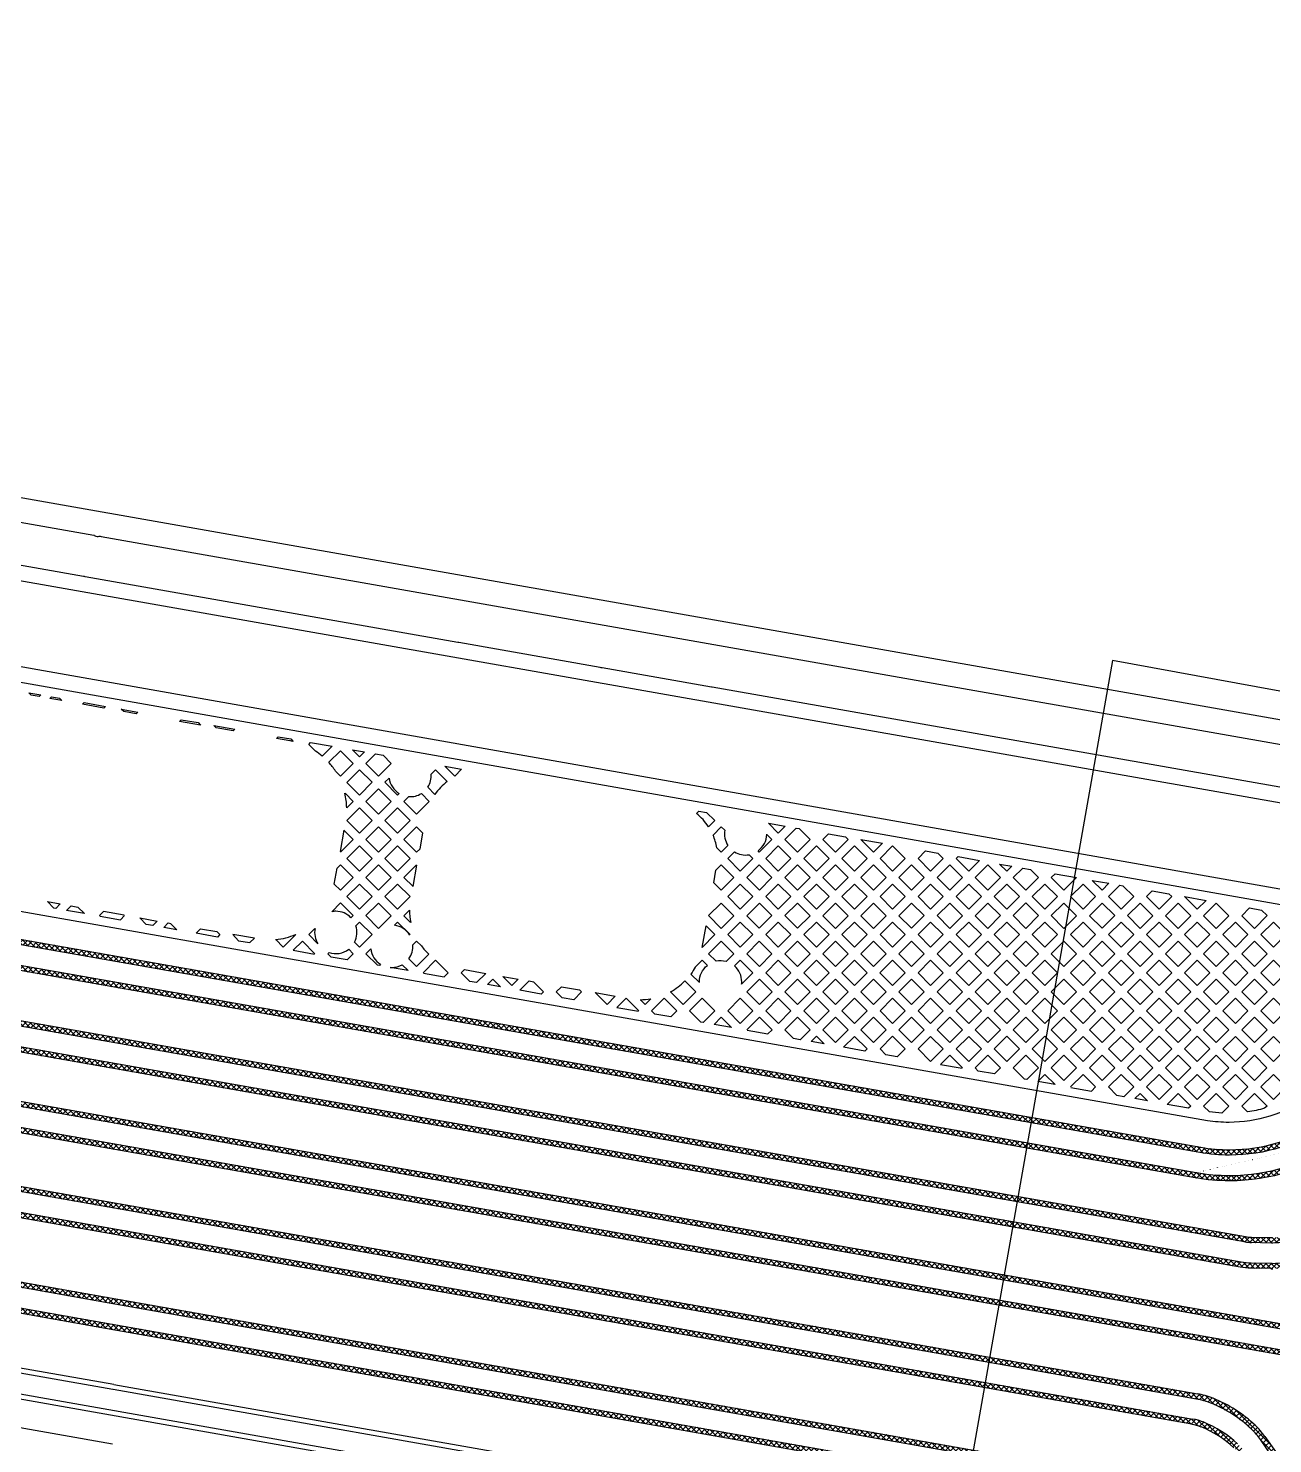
# Model space of a CAD drawing. Header units: millimetres. Extents: x 3193 to 3447, y -44 to 135.
# Drawn here: x 3348.16 to 3358.6, y 56.77 to 68.65 of the extents above; entities that cross this region are included whole.
import ezdxf

# ---------------------------------------------------------------- set-up
doc = ezdxf.new("R2010")
doc.units = ezdxf.units.MM
doc.header["$LTSCALE"] = 23.1
for name, color, linetype in [('gbr-dxf_layer0', 7, 'CONTINUOUS'), ('gbr-outline-dxf_layer1', 2, 'CONTINUOUS'), ('備註', 1, 'CONTINUOUS')]:
    doc.layers.add(name, color=color, linetype=linetype)
pattern_1 = [(135, (7962.365513, 498.26547), (0.0224506403, 0.0224506403), []), (45, (7962.365513, 498.26547), (0.0224506403, -0.0224506403), [])]

msp = doc.modelspace()

# ---------------------------------------------------------------- hatches: boundary and pattern name
at = {"layer": '備註', "linetype": 'Continuous'}
h = msp.add_hatch(dxfattribs=at)
h.set_pattern_fill('ANSI37', color=1, scale=0.01, angle=180, style=0)
h.set_pattern_definition(pattern_1)
edge = h.paths.add_edge_path()
edge.add_ellipse((3359.583, 59.408), major_axis=(0.0125, 0), ratio=1, start_angle=62.2343, end_angle=74.4736)
edge.add_line((3359.586, 59.42), (3359.504, 59.443))
edge.add_ellipse((3359.5, 59.431), major_axis=(0.0128, 0), ratio=1, start_angle=74.1229, end_angle=154.8855)
edge.add_line((3359.489, 59.436), (3359.466, 59.444))
edge.add_ellipse((3359.445, 59.171), major_axis=(0.273, 0), ratio=1, start_angle=85.5321, end_angle=124.9321)
edge.add_line((3359.288, 59.395), (3359.189, 59.326))
edge.add_ellipse((3358.242, 60.627), major_axis=(1.609, 0), ratio=1, start_angle=259.9973, end_angle=306.0604)
edge.add_line((3357.963, 59.042), (3344.043, 61.496))
edge.add_ellipse((3341.891, 49.288), major_axis=(12.396, 0), ratio=1, start_angle=79.9998, end_angle=89.0222)
edge.add_line((3342.102, 61.682), (3342.092, 61.683))
edge.add_ellipse((3341.916, 46.131), major_axis=(15.553, 0), ratio=1, start_angle=89.3515, end_angle=106.8625)
edge.add_line((3337.404, 61.015), (3335.121, 60.323))
edge.add_ellipse((3336.059, 57.427), major_axis=(3.044, 0), ratio=1, start_angle=107.9561, end_angle=112.9059)
edge.add_ellipse((3334.88, 60.21), major_axis=(0.022, 0), ratio=1, start_angle=105.4255, end_angle=113.3415)
edge.add_ellipse((3330.948, 69.814), major_axis=(10.355, 0), ratio=1, start_angle=269.9999, end_angle=292.2641)
edge.add_line((3330.948, 59.459), (3322.924, 59.459))
edge.add_line((3322.924, 59.459), (3321.699, 59.606))
edge.add_ellipse((3323.981, 78.633), major_axis=(19.163, 0), ratio=1, start_angle=237.7233, end_angle=263.1612)
edge.add_line((3313.747, 62.43), (3313.038, 62.878))
edge.add_ellipse((3306.439, 52.432), major_axis=(12.356, 0), ratio=1, start_angle=57.7184, end_angle=90)
edge.add_line((3306.439, 64.788), (3284.384, 64.788))
edge.add_ellipse((3284.384, 65.528), major_axis=(0.74, 0), ratio=1, start_angle=262.4938, end_angle=270.0086)
edge.add_ellipse((3284.281, 64.773), major_axis=(0.0219, 0), ratio=1, start_angle=74.8741, end_angle=82.1839)
edge.add_ellipse((3284.5, 66.349), major_axis=(1.569, 0), ratio=1, start_angle=239.5635, end_angle=262.1039)
edge.add_ellipse((3283.956, 65.42), major_axis=(0.492, 0), ratio=1, start_angle=224.8113, end_angle=239.401)
edge.add_line((3283.606, 65.073), (3283.325, 65.354))
edge.add_ellipse((3283.119, 65.148), major_axis=(0.291, 0), ratio=1, start_angle=44.9257, end_angle=68.2887)
edge.add_ellipse((3283.144, 65.212), major_axis=(0.223, 0), ratio=1, start_angle=68.3077, end_angle=90.0023)
edge.add_line((3283.144, 65.435), (3283.057, 65.435))
edge.add_ellipse((3283.046, 65.429), major_axis=(0.0127, 0), ratio=1, start_angle=30.4519, end_angle=93.9482)
edge.add_line((3283.045, 65.441), (3282.978, 65.437))
edge.add_line((3282.978, 65.437), (3282.978, 65.439))
edge.add_line((3282.978, 65.439), (3282.445, 65.439))
edge.add_line((3282.445, 65.439), (3282.445, 65.261))
edge.add_line((3282.445, 65.261), (3282.978, 65.261))
edge.add_line((3282.978, 65.261), (3282.978, 65.267))
edge.add_ellipse((3282.975, 65.279), major_axis=(0.0127, 0), ratio=1, start_angle=283.3862, end_angle=325.9358)
edge.add_line((3282.986, 65.272), (3283.028, 65.333))
edge.add_ellipse((3283.018, 65.34), major_axis=(0.0128, 0), ratio=1, start_angle=323.3263, end_angle=349.9626)
edge.add_line((3283.03, 65.338), (3283.047, 65.39))
edge.add_line((3283.047, 65.39), (3283.144, 65.39))
edge.add_ellipse((3283.144, 65.212), major_axis=(0.178, 0), ratio=1, start_angle=68.2493, end_angle=90.004)
edge.add_ellipse((3283.119, 65.148), major_axis=(0.246, 0), ratio=1, start_angle=44.9248, end_angle=68.2406)
edge.add_line((3283.293, 65.322), (3283.575, 65.041))
edge.add_ellipse((3283.956, 65.42), major_axis=(0.537, 0), ratio=1, start_angle=224.8111, end_angle=239.4319)
edge.add_ellipse((3284.5, 66.349), major_axis=(1.614, 0), ratio=1, start_angle=239.5536, end_angle=262.1161)
edge.add_ellipse((3284.384, 65.529), major_axis=(0.785, 0), ratio=1, start_angle=262.326, end_angle=270.0069)
edge.add_line((3284.384, 64.743), (3306.439, 64.743))
edge.add_ellipse((3306.439, 52.432), major_axis=(12.311, 0), ratio=1, start_angle=57.7183, end_angle=89.9999)
edge.add_line((3313.014, 62.84), (3313.723, 62.392))
edge.add_ellipse((3323.981, 78.633), major_axis=(19.208, 0), ratio=1, start_angle=237.7232, end_angle=263.1612)
edge.add_line((3321.693, 59.561), (3322.922, 59.414))
edge.add_line((3322.922, 59.414), (3330.948, 59.414))
edge.add_ellipse((3330.949, 69.814), major_axis=(10.4, 0), ratio=1, start_angle=269.9976, end_angle=292.2776)
edge.add_ellipse((3336.059, 57.427), major_axis=(2.999, 0), ratio=1, start_angle=107.9505, end_angle=112.9188)
edge.add_ellipse((3336.16, 57.115), major_axis=(3.327, 0), ratio=1, start_angle=105.4516, end_angle=107.9418)
edge.add_line((3335.274, 60.322), (3337.417, 60.972))
edge.add_ellipse((3341.915, 46.131), major_axis=(15.508, 0), ratio=1, start_angle=89.347, end_angle=106.8609)
edge.add_ellipse((3342.094, 61.659), major_axis=(0.0215, 0), ratio=1, start_angle=264.1266, end_angle=270.136)
edge.add_line((3342.094, 61.637), (3342.101, 61.637))
edge.add_ellipse((3341.891, 49.288), major_axis=(12.351, 0), ratio=1, start_angle=79.9999, end_angle=89.0217)
edge.add_line((3344.035, 61.452), (3357.955, 58.998))
edge.add_ellipse((3358.242, 60.627), major_axis=(1.654, 0), ratio=1, start_angle=260.0005, end_angle=305.9201)
edge.add_ellipse((3359.202, 59.307), major_axis=(0.022, 0), ratio=1, start_angle=296.9699, end_angle=305.5257)
edge.add_ellipse((3360.249, 57.81), major_axis=(1.805, 0), ratio=1, start_angle=123.9698, end_angle=124.9493)
edge.add_line((3359.24, 59.307), (3359.314, 59.358))
edge.add_ellipse((3359.445, 59.171), major_axis=(0.228, 0), ratio=1, start_angle=86.4656, end_angle=124.9326)
edge.add_line((3359.459, 59.399), (3359.506, 59.382))
edge.add_line((3359.506, 59.382), (3359.555, 59.258))
edge.add_ellipse((3359.567, 59.263), major_axis=(0.0127, 0), ratio=1, start_angle=201.5984, end_angle=235.1111)
edge.add_line((3359.56, 59.252), (3359.559, 59.247))
edge.add_line((3359.559, 59.247), (3360.084, 59.154))
edge.add_line((3360.084, 59.154), (3360.115, 59.33))
h.paths.add_polyline_path([(3282.445, 65.789), (3282.445, 65.611), (3282.978, 65.611), (3282.978, 65.614, 0.105013), (3282.983, 65.614), (3283.003, 65.616), (3283.034, 65.61), (3283.119, 65.61, -0.198961), (3283.446, 65.475), (3283.727, 65.193, 0.063888), (3283.792, 65.143, 0.098645), (3284.308, 64.964, 0.034107), (3284.385, 64.958), (3306.439, 64.958, -0.141789), (3313.129, 63.022), (3313.838, 62.574, 0.111451), (3321.719, 59.775), (3322.935, 59.629), (3330.949, 59.629, 0.097456), (3334.807, 60.388, -0.021679), (3335.069, 60.486, -0.010741), (3335.214, 60.529), (3337.355, 61.178, -0.076733), (3342.105, 61.853, -0.039388), (3344.073, 61.664), (3357.992, 59.211, 0.198782), (3359.066, 59.448), (3359.19, 59.535, -0.175387), (3359.482, 59.614), (3359.58, 59.613), (3359.62, 59.593), (3359.619, 59.592), (3360.145, 59.499), (3360.176, 59.674), (3359.65, 59.767), (3359.649, 59.76, 0.1928), (3359.64, 59.758), (3359.505, 59.672, 0.311064), (3359.5, 59.658), (3359.483, 59.659, 0.173916), (3359.165, 59.572), (3359.04, 59.485, -0.19878), (3358, 59.255), (3344.08, 61.708, 0.039343), (3342.108, 61.898, 0.042968), (3342.104, 61.898), (3342.094, 61.898, 0.076553), (3337.342, 61.221), (3335.055, 60.528, 0.021669), (3334.79, 60.43, -0.097445), (3330.949, 59.674), (3322.937, 59.674), (3321.724, 59.819, -0.111451), (3313.862, 62.612), (3313.153, 63.06, 0.141789), (3306.439, 65.003), (3284.385, 65.003, -0.034232), (3284.314, 65.008, -0.098607), (3283.814, 65.182, -0.063645), (3283.759, 65.225), (3283.478, 65.507, 0.198957), (3283.119, 65.655), (3283.043, 65.655), (3283.035, 65.706, 0.118224), (3283.033, 65.711), (3282.982, 65.782, 0.111969), (3282.978, 65.785), (3282.978, 65.789)])
h = msp.add_hatch(dxfattribs=at)
h.set_pattern_fill('ANSI37', color=2, scale=0.01, angle=180, style=0)
h.set_pattern_definition(pattern_1)
h.paths.add_polyline_path([(3282.445, 64.739), (3282.445, 64.561), (3282.978, 64.561), (3282.978, 64.567, 0.155654), (3282.986, 64.566, 0), (3282.986, 64.566), (3283.038, 64.576, 0.007027), (3283.148, 64.565, 0.011001), (3283.225, 64.56, -0.187436), (3283.499, 64.439), (3283.535, 64.403, 0.116821), (3283.663, 64.327, 0.064428), (3283.936, 64.279), (3306.852, 64.279, -0.14163), (3312.434, 62.665), (3313.084, 62.255, 0.111852), (3322.142, 59.045), (3322.895, 58.956), (3330.948, 58.956, 0.097455), (3335.062, 59.766, -0.022156), (3335.275, 59.845, -0.011417), (3335.401, 59.883), (3336.799, 60.307, -0.076231), (3342.224, 61.084, 0.038364), (3342.227, 61.084, -0.003126), (3342.427, 61.081, 0.037937), (3342.43, 61.081, -0.037971), (3344.876, 60.839), (3358.369, 58.46, 0.036805), (3358.426, 58.454), (3358.595, 58.451, 0.037089), (3358.674, 58.455), (3358.784, 58.47, 0.125655), (3358.869, 58.504), (3358.903, 58.528, -0.201134), (3359.214, 58.596), (3359.356, 58.59), (3359.437, 58.56), (3359.437, 58.558), (3359.962, 58.465), (3359.993, 58.64), (3359.468, 58.733), (3359.461, 58.692), (3359.371, 58.635), (3359.217, 58.641, 0.198264), (3358.877, 58.565), (3358.839, 58.538, -0.117792), (3358.778, 58.515), (3358.668, 58.5, -0.03912), (3358.591, 58.496), (3358.427, 58.499, -0.036794), (3358.377, 58.504), (3344.884, 60.883, 0.038023), (3342.428, 61.126, 0.038534), (3342.425, 61.126, 0.003022), (3342.231, 61.129, 0.037983), (3342.227, 61.129, 0.076278), (3336.786, 60.35), (3335.261, 59.888, 0.022127), (3335.045, 59.807, -0.097444), (3330.948, 59.001), (3322.896, 59.001), (3322.148, 59.09, -0.111852), (3313.108, 62.293), (3312.458, 62.703, 0.14163), (3306.852, 64.324), (3283.936, 64.324, -0.065549), (3283.671, 64.372, -0.118523), (3283.56, 64.441), (3283.531, 64.471, 0.187553), (3283.227, 64.605, -0.010991), (3283.152, 64.61, -0.005057), (3283.074, 64.617), (3282.99, 64.72, 0.136113), (3282.985, 64.724), (3282.978, 64.726), (3282.978, 64.739)])
h.paths.add_polyline_path([(3282.445, 64.389), (3282.445, 64.211), (3282.978, 64.211), (3282.978, 64.218, 0.168689), (3282.985, 64.222, 0), (3282.985, 64.222), (3283.048, 64.302, 0.131138), (3283.051, 64.308), (3283.055, 64.338), (3283.091, 64.345), (3283.206, 64.345, -0.199051), (3283.346, 64.287), (3283.381, 64.252, 0.119006), (3283.598, 64.122, 0.065445), (3283.931, 64.063), (3306.852, 64.063, -0.141632), (3312.319, 62.483), (3312.968, 62.073, 0.111852), (3322.117, 58.831), (3322.882, 58.741), (3330.949, 58.741, 0.09752), (3335.147, 59.567, -0.022158), (3335.342, 59.64, -0.011946), (3335.464, 59.676), (3336.861, 60.1, -0.076278), (3342.225, 60.868, -0.041115), (3344.838, 60.626), (3358.331, 58.248, 0.03712), (3358.421, 58.239), (3358.604, 58.235, 0.032702), (3358.702, 58.242), (3358.812, 58.256, 0.12377), (3358.994, 58.328), (3359.027, 58.352, -0.198509), (3359.173, 58.384), (3359.308, 58.36), (3359.323, 58.355), (3359.372, 58.229, 0.175264), (3359.378, 58.223), (3359.376, 58.213), (3359.902, 58.12), (3359.932, 58.296), (3359.407, 58.388), (3359.407, 58.386, 0.071418), (3359.403, 58.386, 0.08863), (3359.394, 58.386), (3359.368, 58.386), (3359.317, 58.404), (3359.181, 58.428, 0.198504), (3359.001, 58.389), (3358.961, 58.36, -0.11793), (3358.806, 58.301), (3358.696, 58.286, -0.037139), (3358.591, 58.281), (3358.422, 58.284, -0.037123), (3358.339, 58.292), (3344.846, 60.671, 0.043928), (3342.045, 60.914, 0.073749), (3336.848, 60.143), (3335.328, 59.683, 0.022136), (3335.129, 59.609, -0.097508), (3330.949, 58.786), (3322.883, 58.786), (3322.122, 58.876, -0.111852), (3312.993, 62.111), (3312.993, 62.111), (3312.343, 62.521, 0.141632), (3306.852, 64.108), (3283.931, 64.108, -0.065651), (3283.61, 64.166, -0.121732), (3283.407, 64.289), (3283.378, 64.318, 0.19904), (3283.206, 64.39), (3283.085, 64.389), (3283.062, 64.385, 0.418015), (3283.048, 64.397), (3282.978, 64.388), (3282.978, 64.389)])
h = msp.add_hatch(dxfattribs=at)
h.set_pattern_fill('ANSI37', color=4, scale=0.01, angle=180, style=0)
h.set_pattern_definition(pattern_1)
h.paths.add_polyline_path([(3282.445, 63.511), (3282.445, 63.689), (3282.978, 63.689), (3282.978, 63.677), (3283.133, 63.643, -0.066613), (3283.14, 63.642), (3283.293, 63.649), (3306.851, 63.649, -0.141637), (3312.098, 62.132), (3312.933, 61.605, 0.112238), (3321.89, 58.439), (3322.856, 58.326), (3330.953, 58.326, 0.085387), (3334.788, 58.986, -0.011425), (3336.845, 59.663, -0.07388), (3342.151, 60.451, -0.044039), (3344.793, 60.222), (3358.858, 57.742, -0.06808), (3359.16, 57.645), (3359.277, 57.694, -0.165275), (3359.285, 57.695), (3359.285, 57.699), (3359.811, 57.606), (3359.78, 57.431), (3359.255, 57.524), (3359.255, 57.525, -0.144698), (3359.248, 57.528), (3359.164, 57.593, 0.074069), (3358.85, 57.698), (3344.785, 60.178, 0.041882), (3342.28, 60.406, 0.075667), (3336.858, 59.62, 0.011425), (3334.803, 58.944, -0.085392), (3330.953, 58.281), (3322.855, 58.281), (3321.884, 58.395, -0.112238), (3312.909, 61.567), (3312.074, 62.094, 0.141637), (3306.851, 63.604), (3283.294, 63.604), (3283.161, 63.598, -0.211234), (3283.154, 63.59), (3282.987, 63.516, -0.18449), (3282.978, 63.515), (3282.978, 63.511)])
h = msp.add_hatch(dxfattribs=at)
h.set_pattern_fill('ANSI37', color=4, scale=0.01, angle=180, style=0)
h.set_pattern_definition(pattern_1)
h.paths.add_polyline_path([(3282.445, 63.339), (3282.445, 63.161), (3282.978, 63.161), (3282.978, 63.167, 0.178466), (3282.986, 63.172), (3283.106, 63.324), (3283.216, 63.371, -0.099638), (3283.307, 63.389), (3306.851, 63.389, -0.141634), (3311.959, 61.912), (3312.793, 61.385, 0.112237), (3321.859, 58.181), (3322.842, 58.066), (3330.954, 58.066, 0.085375), (3334.875, 58.74, -0.005716), (3335.894, 59.089, -0.005714), (3336.921, 59.414, -0.075665), (3342.279, 60.19, -0.041887), (3344.748, 59.965), (3358.813, 57.486, -0.08592), (3359.105, 57.38, -0.013248), (3359.138, 57.36), (3359.158, 57.34), (3359.137, 57.337, 0.505282), (3359.128, 57.318), (3359.191, 57.191, 0.121534), (3359.195, 57.186), (3359.194, 57.179), (3359.719, 57.086), (3359.75, 57.261), (3359.225, 57.354), (3359.224, 57.351), (3359.212, 57.349), (3359.168, 57.393, 0.054644), (3359.164, 57.396, 0.013244), (3359.129, 57.418, 0.030283), (3359.127, 57.419, 0.085922), (3358.82, 57.53), (3344.756, 60.01, 0.044037), (3342.151, 60.236, 0.073888), (3336.907, 59.457, 0.005714), (3335.88, 59.131, 0.005715), (3334.86, 58.783, -0.085375), (3330.954, 58.111), (3322.843, 58.111), (3321.864, 58.225, -0.112237), (3312.817, 61.423), (3311.983, 61.95, 0.141634), (3306.851, 63.434), (3283.307, 63.434, 0.09966), (3283.199, 63.412), (3283.057, 63.352), (3283.015, 63.35, 0.069249), (3283.011, 63.349), (3282.978, 63.336), (3282.978, 63.339)])
h = msp.add_hatch(dxfattribs=at)
h.set_pattern_fill('ANSI37', color=5, scale=0.01, angle=180, style=0)
h.set_pattern_definition(pattern_1)
h.paths.add_polyline_path([(3282.445, 62.289), (3282.445, 62.111), (3282.978, 62.111), (3282.978, 62.151), (3282.993, 62.16, 0.118436), (3283.002, 62.168), (3283.076, 62.245), (3283.272, 62.245, 0.168678), (3283.578, 62.351, -0.032288), (3283.638, 62.393, -0.075294), (3284.352, 62.685, -0.059653), (3284.552, 62.709), (3306.801, 62.709, -0.141633), (3311.588, 61.325), (3312.09, 61.008, 0.112619), (3322.21, 57.44), (3322.21, 57.44), (3322.802, 57.372), (3330.941, 57.372, 0.097428), (3335.654, 58.299), (3335.789, 58.346, -0.008482), (3335.831, 58.357, 0.045764), (3335.834, 58.359), (3337.49, 58.862, -0.117961), (3344.542, 59.289), (3357.926, 56.929, -0.053276), (3358.004, 56.907, -0.092314), (3358.278, 56.731, -0.051872), (3358.325, 56.677), (3358.427, 56.531, 0.198369), (3358.745, 56.328), (3358.854, 56.308, 0.195787), (3358.858, 56.3), (3358.92, 56.247), (3359.019, 56.187), (3359.011, 56.145), (3359.537, 56.052), (3359.568, 56.227), (3359.042, 56.32), (3359.042, 56.316), (3358.984, 56.318), (3358.911, 56.344), (3358.753, 56.372, -0.198537), (3358.464, 56.557), (3358.362, 56.703, 0.051995), (3358.309, 56.764, 0.092307), (3358.021, 56.948, 0.053108), (3357.934, 56.973), (3344.55, 59.333, 0.117961), (3337.477, 58.905), (3335.726, 58.374, 0.026897), (3335.645, 58.344), (3335.637, 58.341, -0.097433), (3330.941, 57.417), (3322.803, 57.417), (3322.216, 57.485, -0.112619), (3312.114, 61.047), (3311.612, 61.363, 0.141633), (3306.801, 62.754), (3284.552, 62.754, 0.059652), (3284.341, 62.729, 0.075314), (3283.614, 62.431, 0.032369), (3283.55, 62.386, -0.168476), (3283.272, 62.29), (3283.074, 62.29), (3283.044, 62.304, 0.095372), (3283.039, 62.305, 0.091209), (3283.03, 62.305, 0.128158), (3283.023, 62.304), (3282.979, 62.289), (3282.977, 62.289)])
h.paths.add_polyline_path([(3282.445, 62.461), (3282.445, 62.639), (3282.978, 62.639), (3282.978, 62.629), (3283.129, 62.509, -0.10638), (3283.132, 62.505), (3283.271, 62.505, 0.167597), (3283.416, 62.555, -0.03254), (3283.503, 62.616, -0.07534), (3284.29, 62.938, -0.059449), (3284.551, 62.969, 0), (3284.551, 62.969), (3306.801, 62.969, -0.14163), (3311.727, 61.545), (3312.229, 61.229, 0.11262), (3322.24, 57.699), (3322.815, 57.632), (3330.941, 57.632, 0.097486), (3335.557, 58.541), (3335.565, 58.544, -0.02557), (3335.663, 58.58), (3337.414, 59.111, -0.117962), (3344.588, 59.545), (3357.971, 57.186, -0.053228), (3358.102, 57.148, -0.092222), (3358.457, 56.921, -0.051821), (3358.538, 56.826), (3358.64, 56.68, 0.198471), (3358.791, 56.584), (3358.983, 56.55, -0.268286), (3358.987, 56.562), (3359.097, 56.658, 0), (3359.097, 56.658, -0.11537), (3359.102, 56.66), (3359.103, 56.665), (3359.628, 56.572), (3359.598, 56.397), (3359.072, 56.49), (3359.073, 56.495, -0.065734), (3359.07, 56.497), (3359.065, 56.5), (3359.021, 56.498), (3358.783, 56.54, -0.198477), (3358.603, 56.654), (3358.501, 56.801, 0.051773), (3358.426, 56.888, 0.092239), (3358.085, 57.106, 0.053275), (3357.963, 57.141), (3344.58, 59.501, 0.117962), (3337.427, 59.068), (3335.676, 58.537, 0.025728), (3335.582, 58.502, -0.09765), (3330.941, 57.587), (3322.814, 57.587), (3322.235, 57.654, -0.11262), (3312.205, 61.191), (3311.703, 61.507, 0.14163), (3306.801, 62.924), (3284.551, 62.924, 0.059405), (3284.301, 62.895, 0.075335), (3283.527, 62.578, 0.032531), (3283.444, 62.52, -0.167981), (3283.271, 62.46), (3283.082, 62.46), (3283.076, 62.457, -0.335125), (3283.06, 62.453), (3282.978, 62.462), (3282.978, 62.461)])
h = msp.add_hatch(dxfattribs=at)
h.set_pattern_fill('ANSI37', color=6, scale=0.01, angle=180, style=0)
h.set_pattern_definition(pattern_1)
h.paths.add_polyline_path([(3282.445, 61.061), (3282.445, 61.239), (3282.977, 61.239), (3282.989, 61.244), (3283.088, 61.244, 0), (3283.088, 61.244, -0.207116), (3283.097, 61.24), (3283.12, 61.24, 0.026582), (3283.173, 61.243, 0.170903), (3283.357, 61.331), (3283.739, 61.712, -0.19891), (3284.618, 62.076), (3306.472, 62.076, -0.141631), (3311.199, 60.71, 0.113022), (3322.759, 56.644), (3330.95, 56.644, 0.09309), (3335.854, 57.565), (3336.254, 57.721, -0.021827), (3336.327, 57.746), (3338.489, 58.377, -0.071107), (3341.653, 58.829), (3341.846, 58.829, -0.043463), (3343.864, 58.651), (3357.39, 56.265, -0.024944), (3357.466, 56.248), (3357.647, 56.197, -0.131203), (3358.131, 55.91), (3358.262, 55.776, -0.041027), (3358.313, 55.714), (3358.443, 55.527, 0.186129), (3358.759, 55.315), (3358.782, 55.306), (3358.935, 55.273), (3359.385, 55.193), (3359.354, 55.018), (3358.829, 55.111), (3358.837, 55.153), (3358.804, 55.21), (3358.802, 55.212), (3358.731, 55.275, -0.177797), (3358.407, 55.501), (3358.276, 55.689, 0.041028), (3358.23, 55.744), (3358.099, 55.878, 0.131201), (3357.635, 56.153), (3357.454, 56.204, 0.024945), (3357.383, 56.22), (3343.856, 58.607, 0.043463), (3341.846, 58.784), (3341.668, 58.784, 0.07144), (3338.502, 58.333), (3336.34, 57.703), (3335.87, 57.523, -0.09309), (3330.95, 56.599), (3322.757, 56.599, -0.113057), (3311.176, 60.672, 0.141637), (3306.472, 62.031), (3284.618, 62.031, 0.198909), (3283.771, 61.681), (3283.389, 61.299, -0.170702), (3283.179, 61.198), (3283.076, 61.195), (3282.978, 61.103), (3282.978, 61.103), (3282.978, 61.061)])
h.paths.add_polyline_path([(3282.445, 61.411), (3282.445, 61.589), (3282.978, 61.589), (3282.978, 61.577, -0.221912), (3282.988, 61.573), (3283.091, 61.455), (3283.119, 61.455, 0.026198), (3283.15, 61.457, 0.171754), (3283.205, 61.483), (3283.586, 61.865, -0.19888), (3284.617, 62.292), (3306.472, 62.292, -0.141642), (3311.314, 60.892, 0.11291), (3322.771, 56.86), (3330.949, 56.86, 0.093101), (3335.776, 57.766), (3336.176, 57.922, -0.021815), (3336.267, 57.953), (3338.429, 58.584, -0.071088), (3341.652, 59.044), (3341.846, 59.044, -0.043464), (3343.901, 58.863), (3357.429, 56.477, -0.024457), (3357.525, 56.455), (3357.705, 56.404, -0.131241), (3358.285, 56.061), (3358.416, 55.926, -0.040968), (3358.489, 55.838), (3358.62, 55.651, 0.176416), (3358.792, 55.53), (3358.91, 55.623, -0.216327), (3358.92, 55.625), (3358.921, 55.631), (3359.446, 55.538), (3359.415, 55.363), (3358.89, 55.456), (3358.891, 55.46, -0.132482), (3358.884, 55.461), (3358.856, 55.475, -0.233021), (3358.583, 55.625), (3358.452, 55.812, 0.040967), (3358.384, 55.895), (3358.253, 56.029, 0.131328), (3357.693, 56.361), (3357.512, 56.412, 0.024456), (3357.422, 56.433), (3343.894, 58.819, 0.043464), (3341.846, 58.999), (3341.652, 58.999, 0.071088), (3338.441, 58.541), (3336.279, 57.91, 0.021814), (3336.192, 57.88), (3335.792, 57.724, -0.093101), (3330.949, 56.815), (3322.77, 56.815, -0.112944), (3311.291, 60.854, 0.141648), (3306.472, 62.247), (3284.617, 62.247, 0.198881), (3283.618, 61.833), (3283.237, 61.452, -0.171314), (3283.155, 61.412), (3283.08, 61.41), (3283.074, 61.403, -0.28736), (3283.062, 61.398), (3282.978, 61.413), (3282.978, 61.411)])

# ---------------------------------------------------------------- linework, layer by layer
at = {"layer": 'gbr-dxf_layer0'}
for p, q in [((3348.16, 63.07), (3348.26, 63.053)), ((3348.438, 63.005), (3348.338, 63.022)), ((3348.937, 62.934), (3349.076, 62.909)), ((3349.602, 62.8), (3349.425, 62.831)), ((3349.713, 62.797), (3349.891, 62.765)), ((3350.878, 62.591), (3350.978, 62.574)), ((3351.654, 62.454), (3351.793, 62.43)), ((3351.15, 62.319), (3351.186, 62.354)), ((3358.055, 59.478), (3343.876, 61.978)), ((3350.805, 61.917), (3350.773, 61.737)), ((3354.371, 61.975), (3354.511, 61.951)), ((3355.147, 61.839), (3355.327, 61.807)), ((3351.416, 61.625), (3351.31, 61.519)), ((3351.387, 61.443), (3351.419, 61.623)), ((3356.311, 61.633), (3356.414, 61.615)), ((3357.954, 58.998), (3344.035, 61.452)), ((3344.043, 61.496), (3357.962, 59.043)), ((3351.31, 61.519), (3351.387, 61.443)), ((3357.088, 61.496), (3357.229, 61.471)), ((3357.864, 61.359), (3358.044, 61.328)), ((3348.316, 61.317), (3348.423, 61.298)), ((3348.627, 61.217), (3348.477, 61.244)), ((3351.31, 61.199), (3351.356, 61.245)), ((3349.092, 61.18), (3349.239, 61.154)), ((3349.403, 61.081), (3349.293, 61.1)), ((3350.511, 61.04), (3350.563, 61.092)), ((3351.366, 61.143), (3351.31, 61.199)), ((3353.814, 60.933), (3353.846, 61.114)), ((3350.054, 61.01), (3349.874, 61.042)), ((3350.587, 60.963), (3350.511, 61.04)), ((3344.884, 60.883), (3358.376, 58.505)), ((3350.38, 60.909), (3350.56, 60.877)), ((3350.991, 60.88), (3351.031, 60.92)), ((3358.368, 58.46), (3344.876, 60.839)), ((3351.344, 60.739), (3351.195, 60.765)), ((3352.12, 60.602), (3352.011, 60.621)), ((3352.139, 60.69), (3352.269, 60.667)), ((3353.719, 60.709), (3353.79, 60.638)), ((3352.915, 60.553), (3353.084, 60.524)), ((3353.098, 60.429), (3353.278, 60.398)), ((3354.061, 60.26), (3353.913, 60.286)), ((3358.85, 57.698), (3344.785, 60.178)), ((3344.793, 60.222), (3358.857, 57.742)), ((3354.837, 60.123), (3354.729, 60.142)), ((3355.816, 59.95), (3355.996, 59.919)), ((3356.777, 59.781), (3356.631, 59.807)), ((3357.553, 59.644), (3357.446, 59.663)), ((3344.55, 59.333), (3357.933, 56.973)), ((3357.925, 56.929), (3344.542, 59.288)), ((3343.901, 58.863), (3348.844, 57.992)), ((3348.836, 57.947), (3343.894, 58.819)), ((3348.804, 57.734), (3343.856, 58.607)), ((3343.864, 58.651), (3348.812, 57.778)), ((3358.594, 58.451), (3358.426, 58.454)), ((3343.184, 58.268), (3348.875, 57.265)), ((3358.59, 58.236), (3358.421, 58.239)), ((3358.422, 58.284), (3358.591, 58.281)), ((3357.138, 55.543), (3343.139, 58.011)), ((3343.147, 58.055), (3357.144, 55.588)), ((3357.421, 56.433), (3348.836, 57.947)), ((3348.844, 57.992), (3357.429, 56.477)), ((3357.963, 57.141), (3353.401, 57.946)), ((3353.412, 57.989), (3357.971, 57.186)), ((3343.1, 57.782), (3348.862, 56.766)), ((3348.812, 57.778), (3357.39, 56.265)), ((3357.382, 56.22), (3348.804, 57.734)), ((3357.175, 55.755), (3348.868, 57.22)), ((3348.875, 57.264), (3357.183, 55.8)), ((3358.538, 56.826), (3358.64, 56.68)), ((3358.603, 56.654), (3358.502, 56.8))]:
    msp.add_line(p, q, dxfattribs=at)
at = {"layer": 'gbr-dxf_layer0', "linetype": 'Continuous'}
for points in [[(3345.408, 64.976), (3348.707, 64.395, -0.189131), (3348.714, 64.39, -0.029555), (3348.734, 64.382, -0.113164), (3348.768, 64.384), (3362.215, 62.013, -0.398711), (3362.846, 61.116, -0.006908), (3362.842, 61.095), (3360.828, 49.671, -0.417529), (3359.896, 49.026), (3347.991, 51.125, -0.013645)], [(3358.809, 62.252, -0.058035), (3358.807, 62.252), (3353.898, 63.117, -0.010131), (3353.892, 63.119), (3352.975, 63.28, -0.024553), (3352.958, 63.283), (3351.772, 63.492, -0.014822), (3351.762, 63.494), (3348.634, 64.045, -0.02139), (3348.619, 64.048), (3347.524, 64.241, -0.022968), (3347.508, 64.244), (3345.579, 64.584, -0.088175), (3345.574, 64.586)], [(3344.316, 63.823), (3345.345, 63.641, -0.106657), (3345.361, 63.641), (3359.29, 61.185)], [(3359.863, 61.48), (3359.559, 61.268, -0.204528), (3359.55, 61.266), (3345.191, 63.801)], [(3350.379, 62.662, 0.0127), (3350.351, 62.668), (3350.24, 62.687)], [(3350.706, 62.622), (3350.624, 62.539, 0.031097), (3350.567, 62.582), (3350.511, 62.638)], [(3351.186, 62.354, 0.226647), (3351.269, 62.225), (3351.256, 62.212), (3351.15, 62.319)], [(3357.992, 59.211), (3344.073, 61.664, 0.039388), (3342.105, 61.853)], [(3342.108, 61.898, -0.039344), (3344.08, 61.708), (3358, 59.255)], [(3351.031, 60.92, 0.22662), (3351.114, 60.791), (3351.104, 60.781), (3351.087, 60.784), (3350.991, 60.88)], [(3351.195, 60.765, 0.017528), (3351.208, 60.765, 0.12904), (3351.295, 60.787), (3351.344, 60.739)], [(3353.79, 60.643, -0.229526), (3353.858, 60.782), (3353.814, 60.826), (3353.756, 60.768, -0.032822), (3353.719, 60.709)], [(3354.145, 60.625, 0.024552), (3354.146, 60.643, 0.217353), (3354.085, 60.777)], [(3358.421, 58.239, -0.037119), (3358.331, 58.248), (3344.839, 60.626)], [(3344.846, 60.671), (3358.339, 58.292, 0.037119), (3358.422, 58.284)], [(3336.908, 59.457, -0.073886), (3342.151, 60.236, -0.00179), (3342.279, 60.235, -0.041887), (3344.756, 60.01), (3358.82, 57.53)], [(3358.812, 57.486), (3344.748, 59.965, 0.041887), (3342.279, 60.19, 0.00179), (3342.151, 60.191, 0.073885), (3336.921, 59.414)], [(3335.767, 58.61), (3337.414, 59.111, -0.073941), (3341.907, 59.78, -0.043641), (3344.588, 59.545), (3353.409, 57.99)], [(3359.063, 59.783, 0.010875), (3359.037, 59.766, -0.264946), (3358.893, 59.665, -0.149885), (3358.237, 59.464, -0.039052), (3358.056, 59.478)], [(3353.398, 57.946), (3344.58, 59.501, 0.043641), (3341.907, 59.735, 0.073941), (3337.427, 59.068), (3335.78, 58.567)], [(3359.066, 59.448, -0.15378), (3358.242, 59.189, -0.043678), (3357.992, 59.211)], [(3358, 59.255, 0.043678), (3358.242, 59.234, 0.15378), (3359.04, 59.485)], [(3357.963, 59.042, 0.043616), (3358.242, 59.018, 0.153839), (3359.164, 59.309)], [(3359.19, 59.272, -0.153839), (3358.242, 58.973, -0.043616), (3357.955, 58.998)], [(3358.377, 58.504, 0.036787), (3358.427, 58.499), (3358.591, 58.496, -0.073822), (3358.598, 58.496)], [(3358.674, 58.455, -0.0328), (3358.604, 58.451, -0.00456), (3358.595, 58.451)], [(3348.867, 57.22), (3343.176, 58.223, 0.042981), (3342.031, 58.322, 0.012608), (3341.694, 58.313)], [(3358.591, 58.281, 0.004633), (3358.604, 58.28, 0.032704), (3358.696, 58.286)]]:
    msp.add_lwpolyline(points, format="xyb", dxfattribs=at)
for points in [[(3345.441, 64.481), (3345.446, 64.478), (3358.912, 62.104)], [(3348.26, 63.053), (3348.246, 63.039), (3348.181, 63.05), (3348.16, 63.07)], [(3348.338, 63.022), (3348.352, 63.037), (3348.418, 63.025), (3348.438, 63.005)], [(3348.61, 62.975), (3348.624, 62.989), (3348.804, 62.957)], [(3348.804, 62.957), (3348.79, 62.943), (3348.61, 62.975)], [(3349.076, 62.909), (3349.062, 62.895), (3348.957, 62.913), (3348.937, 62.934)], [(3349.425, 62.831), (3349.439, 62.845), (3349.582, 62.82), (3349.602, 62.8)], [(3349.891, 62.765), (3349.877, 62.751), (3349.733, 62.777), (3349.713, 62.797)], [(3350.24, 62.687), (3350.255, 62.701), (3350.359, 62.683), (3350.379, 62.662)], [(3350.511, 62.638), (3350.526, 62.653), (3350.706, 62.622)], [(3350.978, 62.574), (3350.937, 62.532), (3350.878, 62.591)], [(3351.793, 62.43), (3351.736, 62.372), (3351.654, 62.454)], [(3350.815, 62.227), (3350.883, 62.159), (3350.829, 62.105)], [(3350.777, 61.733), (3350.883, 61.839), (3350.805, 61.917)], [(3354.511, 61.951), (3354.453, 61.893), (3354.371, 61.975)], [(3354.356, 61.882), (3354.399, 61.839), (3354.293, 61.733), (3354.283, 61.743)], [(3355.327, 61.807), (3355.253, 61.733), (3355.147, 61.839)], [(3355.946, 61.679), (3355.962, 61.695), (3356.142, 61.663)], [(3356.142, 61.663), (3356.052, 61.573), (3355.946, 61.679)], [(3356.414, 61.615), (3356.372, 61.573), (3356.311, 61.633)], [(3356.745, 61.519), (3356.777, 61.551), (3356.957, 61.519)], [(3356.957, 61.519), (3356.851, 61.413), (3356.745, 61.519)], [(3357.229, 61.471), (3357.171, 61.413), (3357.088, 61.496)], [(3358.044, 61.328), (3357.97, 61.253), (3357.864, 61.359)], [(3348.423, 61.298), (3348.386, 61.26), (3348.37, 61.263), (3348.316, 61.317)], [(3348.477, 61.244), (3348.515, 61.281), (3348.573, 61.271), (3348.627, 61.217)], [(3348.961, 61.203), (3348.787, 61.234), (3348.753, 61.2)], [(3348.753, 61.2), (3348.758, 61.194), (3348.929, 61.164), (3348.965, 61.2)], [(3349.239, 61.154), (3349.201, 61.116), (3349.146, 61.126), (3349.092, 61.18)], [(3349.293, 61.1), (3349.33, 61.138), (3349.349, 61.134), (3349.403, 61.081)], [(3351.362, 61.04), (3351.256, 61.146), (3351.23, 61.119)], [(3353.846, 61.114), (3353.92, 61.04), (3353.814, 60.933)], [(3349.872, 61.04), (3349.922, 60.989), (3350.017, 60.973), (3350.054, 61.01)], [(3350.233, 60.998), (3350.297, 60.934), (3350.403, 61.04)], [(3350.563, 60.88), (3350.457, 60.986), (3350.38, 60.909)], [(3351.474, 60.716), (3351.647, 60.685), (3351.682, 60.72), (3351.576, 60.826), (3351.47, 60.72)], [(3351.79, 60.72), (3351.817, 60.747), (3351.997, 60.715)], [(3354.085, 60.777), (3354.134, 60.826), (3354.24, 60.72), (3354.145, 60.625)], [(3351.997, 60.715), (3351.919, 60.637), (3351.863, 60.647), (3351.79, 60.72)], [(3352.011, 60.621), (3352.056, 60.666), (3352.12, 60.602)], [(3352.269, 60.667), (3352.216, 60.614), (3352.139, 60.69)], [(3353.084, 60.524), (3353.015, 60.454), (3352.915, 60.553)], [(3353.281, 60.4), (3353.175, 60.506), (3353.098, 60.429)], [(3353.382, 60.502), (3353.335, 60.454), (3353.295, 60.494)], [(3353.913, 60.286), (3353.974, 60.346), (3354.061, 60.26)], [(3354.191, 60.237), (3354.365, 60.206), (3354.4, 60.24), (3354.294, 60.346), (3354.188, 60.24)], [(3354.729, 60.142), (3354.773, 60.187), (3354.837, 60.123)], [(3355.998, 59.921), (3355.892, 60.027), (3355.816, 59.95)], [(3356.631, 59.807), (3356.691, 59.867), (3356.777, 59.781)], [(3356.908, 59.758), (3357.083, 59.727), (3357.117, 59.761), (3357.011, 59.867), (3356.905, 59.761)], [(3357.446, 59.663), (3357.49, 59.707), (3357.553, 59.644)]]:
    msp.add_lwpolyline(points, dxfattribs=at)
for points in [[(3350.679, 62.487), (3350.777, 62.584), (3350.883, 62.478), (3350.777, 62.372), (3350.735, 62.414, 0.039551)], [(3351.51, 62.279, 0.163227), (3351.539, 62.388), (3351.576, 62.424), (3351.674, 62.326, 0.077199), (3351.57, 62.218)], [(3351.31, 62.159), (3351.351, 62.199, 0.155279), (3351.456, 62.225), (3351.522, 62.159), (3351.416, 62.053)], [(3353.766, 62.057), (3353.787, 62.078), (3353.851, 62.067), (3353.92, 61.999), (3353.867, 61.946, 0.080974)], [(3353.905, 61.876), (3353.974, 61.945), (3354.003, 61.916, 0.189067), (3354.03, 61.789), (3353.974, 61.733), (3353.936, 61.77, 0.059315)], [(3354.028, 61.679), (3354.084, 61.736, 0.182049), (3354.207, 61.711), (3354.24, 61.679), (3354.134, 61.573)], [(3350.704, 61.233), (3350.777, 61.306), (3350.883, 61.2), (3350.865, 61.182, 0.203101), (3350.738, 61.236, 0.047286)], [(3350.895, 60.976, 0.205218), (3350.906, 61.115), (3350.937, 61.146), (3351.043, 61.04), (3350.937, 60.934)], [(3351.352, 60.838, 0.175255), (3351.385, 60.955), (3351.416, 60.986), (3351.456, 60.946, 0.047175), (3351.519, 60.877), (3351.416, 60.774)], [(3353.868, 60.88), (3353.974, 60.986), (3354.08, 60.88), (3354.014, 60.814, 0.118441), (3353.931, 60.817)], [(3350.671, 60.88), (3350.681, 60.89, 0.249278), (3350.846, 60.917), (3350.883, 60.88), (3350.832, 60.829), (3350.698, 60.852)], [(3353.548, 60.56, 0.072085), (3353.669, 60.651), (3353.76, 60.56), (3353.654, 60.454)], [(3358.024, 59.601), (3358.13, 59.707), (3358.236, 59.601), (3358.177, 59.542, -0.02406), (3358.072, 59.553)], [(3358.344, 59.601), (3358.45, 59.707), (3358.556, 59.601), (3358.536, 59.582, -0.033543), (3358.393, 59.551)]]:
    msp.add_lwpolyline(points, format="xyb", close=True, dxfattribs=at)
for points in [[(3350.991, 62.478), (3351.07, 62.557), (3351.135, 62.546), (3351.203, 62.478), (3351.097, 62.372)], [(3350.831, 62.318), (3350.937, 62.424), (3351.043, 62.319), (3350.937, 62.212)], [(3350.991, 62.159), (3351.097, 62.265), (3351.203, 62.159), (3351.097, 62.053)], [(3350.831, 61.999), (3350.937, 62.105), (3351.043, 61.999), (3350.937, 61.893)], [(3351.15, 61.999), (3351.256, 62.105), (3351.362, 61.999), (3351.256, 61.893)], [(3350.991, 61.839), (3351.097, 61.945), (3351.202, 61.839), (3351.096, 61.733)], [(3351.31, 61.839), (3351.416, 61.945), (3351.467, 61.895), (3351.443, 61.759), (3351.416, 61.733)], [(3354.507, 61.839), (3354.603, 61.934), (3354.628, 61.93), (3354.719, 61.839), (3354.613, 61.733)], [(3354.827, 61.839), (3354.875, 61.887), (3355.016, 61.862), (3355.039, 61.839), (3354.933, 61.733)], [(3350.831, 61.679), (3350.937, 61.785), (3351.043, 61.679), (3350.937, 61.573)], [(3351.15, 61.679), (3351.256, 61.785), (3351.362, 61.679), (3351.256, 61.573)], [(3354.347, 61.679), (3354.453, 61.785), (3354.559, 61.679), (3354.453, 61.573)], [(3354.667, 61.679), (3354.773, 61.785), (3354.879, 61.679), (3354.773, 61.573)], [(3354.987, 61.679), (3355.093, 61.785), (3355.199, 61.679), (3355.093, 61.573)], [(3355.307, 61.679), (3355.412, 61.785), (3355.518, 61.679), (3355.413, 61.573)], [(3355.626, 61.679), (3355.69, 61.743), (3355.792, 61.725), (3355.838, 61.679), (3355.732, 61.573)], [(3350.725, 61.465), (3350.748, 61.597), (3350.777, 61.625), (3350.883, 61.519), (3350.777, 61.413)], [(3350.99, 61.519), (3351.096, 61.625), (3351.203, 61.519), (3351.097, 61.413)], [(3353.911, 61.476), (3353.929, 61.581), (3353.974, 61.625), (3354.08, 61.519), (3353.974, 61.413)], [(3354.188, 61.519), (3354.293, 61.625), (3354.399, 61.519), (3354.294, 61.413)], [(3354.507, 61.519), (3354.613, 61.625), (3354.719, 61.519), (3354.613, 61.413)], [(3354.827, 61.519), (3354.933, 61.625), (3355.039, 61.519), (3354.933, 61.413)], [(3355.147, 61.519), (3355.253, 61.625), (3355.359, 61.519), (3355.253, 61.413)], [(3355.466, 61.519), (3355.572, 61.625), (3355.678, 61.519), (3355.572, 61.413)], [(3355.786, 61.519), (3355.892, 61.625), (3355.998, 61.519), (3355.892, 61.413)], [(3356.106, 61.519), (3356.212, 61.625), (3356.318, 61.519), (3356.212, 61.413)], [(3356.426, 61.519), (3356.505, 61.599), (3356.569, 61.588), (3356.637, 61.519), (3356.531, 61.413)], [(3350.831, 61.359), (3350.937, 61.465), (3351.043, 61.359), (3350.937, 61.253)], [(3351.15, 61.359), (3351.256, 61.465), (3351.362, 61.359), (3351.256, 61.253)], [(3354.028, 61.359), (3354.134, 61.465), (3354.24, 61.359), (3354.134, 61.253)], [(3354.347, 61.359), (3354.453, 61.465), (3354.559, 61.359), (3354.453, 61.253)], [(3354.667, 61.359), (3354.773, 61.465), (3354.879, 61.359), (3354.773, 61.253)], [(3354.987, 61.359), (3355.093, 61.465), (3355.199, 61.359), (3355.093, 61.253)], [(3355.307, 61.359), (3355.413, 61.465), (3355.519, 61.359), (3355.413, 61.253)], [(3355.626, 61.359), (3355.732, 61.465), (3355.838, 61.359), (3355.732, 61.253)], [(3355.946, 61.359), (3356.052, 61.465), (3356.158, 61.359), (3356.052, 61.253)], [(3356.266, 61.359), (3356.372, 61.465), (3356.478, 61.359), (3356.372, 61.253)], [(3356.585, 61.359), (3356.691, 61.465), (3356.797, 61.359), (3356.691, 61.253)], [(3356.905, 61.359), (3357.011, 61.465), (3357.117, 61.359), (3357.011, 61.253)], [(3357.225, 61.359), (3357.321, 61.455), (3357.345, 61.451), (3357.437, 61.359), (3357.331, 61.253)], [(3357.544, 61.359), (3357.592, 61.407), (3357.733, 61.383), (3357.756, 61.359), (3357.65, 61.253)], [(3350.991, 61.2), (3351.097, 61.305), (3351.203, 61.199), (3351.097, 61.093)], [(3353.868, 61.2), (3353.974, 61.305), (3354.08, 61.199), (3353.974, 61.093)], [(3354.188, 61.199), (3354.294, 61.305), (3354.399, 61.2), (3354.293, 61.094)], [(3354.507, 61.2), (3354.613, 61.305), (3354.719, 61.199), (3354.613, 61.094)], [(3354.827, 61.199), (3354.933, 61.305), (3355.039, 61.199), (3354.933, 61.093)], [(3355.147, 61.199), (3355.253, 61.305), (3355.359, 61.199), (3355.253, 61.093)], [(3355.466, 61.199), (3355.572, 61.305), (3355.678, 61.2), (3355.572, 61.094)], [(3355.786, 61.2), (3355.892, 61.305), (3355.998, 61.199), (3355.892, 61.093)], [(3356.106, 61.199), (3356.212, 61.305), (3356.318, 61.2), (3356.212, 61.093)], [(3356.425, 61.2), (3356.531, 61.306), (3356.637, 61.2), (3356.531, 61.093)], [(3356.745, 61.2), (3356.851, 61.305), (3356.957, 61.199), (3356.851, 61.093)], [(3357.065, 61.199), (3357.171, 61.305), (3357.277, 61.2), (3357.171, 61.094)], [(3357.384, 61.2), (3357.49, 61.305), (3357.596, 61.199), (3357.49, 61.093)], [(3357.704, 61.199), (3357.81, 61.305), (3357.916, 61.199), (3357.81, 61.093)], [(3358.024, 61.199), (3358.13, 61.305), (3358.236, 61.199), (3358.13, 61.093)], [(3358.344, 61.199), (3358.408, 61.264), (3358.51, 61.246), (3358.556, 61.2), (3358.45, 61.093)], [(3349.565, 61.052), (3349.602, 61.09), (3349.738, 61.066), (3349.764, 61.04), (3349.745, 61.02)], [(3354.028, 61.04), (3354.134, 61.146), (3354.24, 61.04), (3354.134, 60.934)], [(3354.347, 61.04), (3354.453, 61.146), (3354.559, 61.04), (3354.453, 60.934)], [(3354.667, 61.04), (3354.773, 61.146), (3354.879, 61.04), (3354.773, 60.934)], [(3354.987, 61.04), (3355.093, 61.146), (3355.199, 61.04), (3355.093, 60.934)], [(3355.307, 61.04), (3355.413, 61.146), (3355.518, 61.04), (3355.412, 60.934)], [(3355.626, 61.04), (3355.732, 61.146), (3355.838, 61.04), (3355.732, 60.934)], [(3355.946, 61.04), (3356.052, 61.146), (3356.158, 61.04), (3356.052, 60.934)], [(3356.265, 61.04), (3356.372, 61.146), (3356.478, 61.04), (3356.372, 60.934)], [(3356.585, 61.04), (3356.691, 61.146), (3356.797, 61.04), (3356.691, 60.934)], [(3356.905, 61.04), (3357.011, 61.146), (3357.117, 61.04), (3357.011, 60.934)], [(3357.225, 61.04), (3357.331, 61.146), (3357.437, 61.04), (3357.331, 60.934)], [(3357.544, 61.04), (3357.65, 61.146), (3357.756, 61.04), (3357.65, 60.934)], [(3357.864, 61.04), (3357.97, 61.146), (3358.076, 61.04), (3357.97, 60.934)], [(3358.184, 61.04), (3358.29, 61.146), (3358.396, 61.04), (3358.29, 60.934)], [(3358.503, 61.04), (3358.609, 61.146), (3358.715, 61.04), (3358.609, 60.934)], [(3354.188, 60.88), (3354.293, 60.986), (3354.399, 60.88), (3354.294, 60.774)], [(3354.507, 60.88), (3354.613, 60.986), (3354.719, 60.88), (3354.613, 60.774)], [(3354.827, 60.88), (3354.933, 60.986), (3355.039, 60.88), (3354.933, 60.774)], [(3355.147, 60.88), (3355.253, 60.986), (3355.359, 60.88), (3355.253, 60.774)], [(3355.466, 60.88), (3355.572, 60.986), (3355.678, 60.88), (3355.572, 60.774)], [(3355.786, 60.88), (3355.892, 60.986), (3355.998, 60.88), (3355.892, 60.774)], [(3356.106, 60.88), (3356.212, 60.986), (3356.318, 60.88), (3356.212, 60.774)], [(3356.425, 60.88), (3356.531, 60.986), (3356.637, 60.88), (3356.531, 60.774)], [(3356.745, 60.88), (3356.851, 60.986), (3356.957, 60.88), (3356.851, 60.774)], [(3357.065, 60.88), (3357.171, 60.986), (3357.277, 60.88), (3357.171, 60.774)], [(3357.385, 60.88), (3357.49, 60.986), (3357.596, 60.88), (3357.49, 60.774)], [(3357.704, 60.88), (3357.81, 60.986), (3357.916, 60.88), (3357.81, 60.774)], [(3358.024, 60.88), (3358.13, 60.986), (3358.236, 60.88), (3358.13, 60.774)], [(3358.344, 60.88), (3358.45, 60.986), (3358.556, 60.88), (3358.45, 60.774)], [(3354.347, 60.72), (3354.453, 60.826), (3354.559, 60.72), (3354.453, 60.614)], [(3354.667, 60.72), (3354.773, 60.826), (3354.879, 60.72), (3354.773, 60.614)], [(3354.987, 60.72), (3355.093, 60.826), (3355.199, 60.72), (3355.093, 60.614)], [(3355.306, 60.72), (3355.412, 60.826), (3355.518, 60.72), (3355.412, 60.614)], [(3355.626, 60.72), (3355.732, 60.826), (3355.838, 60.72), (3355.732, 60.614)], [(3355.946, 60.72), (3356.052, 60.826), (3356.158, 60.72), (3356.052, 60.614)], [(3356.266, 60.72), (3356.372, 60.826), (3356.478, 60.72), (3356.372, 60.614)], [(3356.585, 60.72), (3356.691, 60.826), (3356.797, 60.72), (3356.691, 60.614)], [(3356.905, 60.72), (3357.011, 60.826), (3357.117, 60.72), (3357.011, 60.614)], [(3357.225, 60.72), (3357.331, 60.826), (3357.437, 60.72), (3357.331, 60.614)], [(3357.544, 60.72), (3357.65, 60.826), (3357.756, 60.72), (3357.65, 60.614)], [(3357.864, 60.72), (3357.97, 60.826), (3358.076, 60.72), (3357.97, 60.614)], [(3358.184, 60.72), (3358.29, 60.826), (3358.396, 60.72), (3358.29, 60.614)], [(3358.503, 60.72), (3358.609, 60.826), (3358.715, 60.72), (3358.609, 60.614)], [(3352.282, 60.573), (3352.36, 60.651), (3352.397, 60.645), (3352.481, 60.56), (3352.463, 60.541)], [(3354.188, 60.56), (3354.294, 60.666), (3354.4, 60.56), (3354.294, 60.454)], [(3354.507, 60.56), (3354.613, 60.666), (3354.719, 60.56), (3354.613, 60.454)], [(3354.827, 60.56), (3354.933, 60.666), (3355.039, 60.56), (3354.933, 60.454)], [(3355.147, 60.56), (3355.253, 60.666), (3355.359, 60.56), (3355.253, 60.454)], [(3355.466, 60.56), (3355.572, 60.666), (3355.678, 60.56), (3355.572, 60.454)], [(3355.786, 60.56), (3355.892, 60.666), (3355.998, 60.56), (3355.892, 60.454)], [(3356.106, 60.56), (3356.212, 60.666), (3356.318, 60.56), (3356.212, 60.454)], [(3356.426, 60.56), (3356.531, 60.666), (3356.637, 60.56), (3356.531, 60.454)], [(3356.745, 60.56), (3356.851, 60.666), (3356.957, 60.56), (3356.851, 60.454)], [(3357.065, 60.56), (3357.171, 60.666), (3357.277, 60.56), (3357.171, 60.454)], [(3357.385, 60.56), (3357.49, 60.666), (3357.597, 60.56), (3357.491, 60.454)], [(3357.704, 60.56), (3357.81, 60.666), (3357.916, 60.56), (3357.81, 60.454)], [(3358.024, 60.56), (3358.13, 60.666), (3358.236, 60.56), (3358.13, 60.454)], [(3358.344, 60.56), (3358.45, 60.666), (3358.556, 60.56), (3358.45, 60.454)], [(3352.589, 60.56), (3352.632, 60.603), (3352.785, 60.577), (3352.801, 60.56), (3352.735, 60.493), (3352.639, 60.51)], [(3353.388, 60.4), (3353.494, 60.506), (3353.6, 60.4), (3353.55, 60.35), (3353.415, 60.373)], [(3353.708, 60.4), (3353.814, 60.506), (3353.92, 60.4), (3353.822, 60.302), (3353.803, 60.305)], [(3354.028, 60.4), (3354.134, 60.506), (3354.24, 60.4), (3354.134, 60.294)], [(3354.348, 60.4), (3354.453, 60.506), (3354.559, 60.4), (3354.454, 60.294)], [(3354.667, 60.4), (3354.773, 60.506), (3354.879, 60.4), (3354.773, 60.294)], [(3354.987, 60.4), (3355.093, 60.506), (3355.199, 60.4), (3355.093, 60.294)], [(3355.307, 60.4), (3355.412, 60.506), (3355.518, 60.4), (3355.413, 60.294)], [(3355.626, 60.4), (3355.732, 60.506), (3355.838, 60.4), (3355.732, 60.294)], [(3355.946, 60.4), (3356.052, 60.506), (3356.158, 60.4), (3356.052, 60.294)], [(3356.266, 60.4), (3356.372, 60.506), (3356.478, 60.4), (3356.372, 60.294)], [(3356.585, 60.4), (3356.691, 60.506), (3356.797, 60.4), (3356.691, 60.294)], [(3356.905, 60.4), (3357.011, 60.506), (3357.117, 60.4), (3357.011, 60.294)], [(3357.225, 60.4), (3357.331, 60.506), (3357.437, 60.4), (3357.331, 60.294)], [(3357.544, 60.4), (3357.65, 60.506), (3357.756, 60.4), (3357.65, 60.294)], [(3357.864, 60.4), (3357.97, 60.506), (3358.076, 60.4), (3357.97, 60.294)], [(3358.184, 60.4), (3358.29, 60.506), (3358.396, 60.4), (3358.29, 60.294)], [(3358.504, 60.4), (3358.609, 60.506), (3358.715, 60.4), (3358.609, 60.294)], [(3354.507, 60.24), (3354.613, 60.346), (3354.719, 60.24), (3354.637, 60.158), (3354.58, 60.168)], [(3354.827, 60.24), (3354.933, 60.346), (3355.039, 60.24), (3354.933, 60.134)], [(3355.147, 60.24), (3355.253, 60.346), (3355.359, 60.241), (3355.253, 60.134)], [(3355.466, 60.241), (3355.572, 60.346), (3355.678, 60.24), (3355.572, 60.134)], [(3355.786, 60.24), (3355.892, 60.346), (3355.998, 60.24), (3355.892, 60.134)], [(3356.106, 60.24), (3356.212, 60.346), (3356.318, 60.241), (3356.212, 60.134)], [(3356.425, 60.241), (3356.531, 60.346), (3356.637, 60.24), (3356.532, 60.134)], [(3356.745, 60.24), (3356.851, 60.346), (3356.957, 60.24), (3356.851, 60.134)], [(3357.065, 60.24), (3357.171, 60.346), (3357.277, 60.24), (3357.171, 60.134)], [(3357.385, 60.24), (3357.491, 60.346), (3357.597, 60.24), (3357.49, 60.134)], [(3357.704, 60.24), (3357.81, 60.346), (3357.916, 60.24), (3357.81, 60.134)], [(3358.024, 60.24), (3358.13, 60.346), (3358.236, 60.24), (3358.13, 60.134)], [(3358.344, 60.24), (3358.45, 60.346), (3358.556, 60.24), (3358.45, 60.134)], [(3355, 60.094), (3355.093, 60.186), (3355.199, 60.081), (3355.18, 60.062)], [(3355.307, 60.081), (3355.413, 60.187), (3355.519, 60.081), (3355.452, 60.014), (3355.356, 60.031)], [(3355.626, 60.081), (3355.732, 60.186), (3355.838, 60.08), (3355.732, 59.975)], [(3355.946, 60.08), (3356.052, 60.186), (3356.158, 60.081), (3356.052, 59.975)], [(3356.266, 60.081), (3356.372, 60.187), (3356.478, 60.081), (3356.372, 59.975)], [(3356.585, 60.081), (3356.691, 60.187), (3356.797, 60.081), (3356.691, 59.975)], [(3356.905, 60.081), (3357.011, 60.186), (3357.117, 60.08), (3357.011, 59.975)], [(3357.225, 60.08), (3357.331, 60.186), (3357.437, 60.081), (3357.331, 59.975)], [(3357.544, 60.081), (3357.65, 60.187), (3357.756, 60.081), (3357.65, 59.975)], [(3357.864, 60.081), (3357.97, 60.187), (3358.076, 60.081), (3357.97, 59.975)], [(3358.184, 60.081), (3358.29, 60.186), (3358.396, 60.081), (3358.29, 59.975)], [(3358.503, 60.081), (3358.609, 60.186), (3358.715, 60.081), (3358.609, 59.975)], [(3356.106, 59.921), (3356.212, 60.027), (3356.318, 59.921), (3356.268, 59.871), (3356.132, 59.895)], [(3356.426, 59.921), (3356.532, 60.027), (3356.637, 59.921), (3356.539, 59.823), (3356.52, 59.826)], [(3356.745, 59.921), (3356.851, 60.027), (3356.957, 59.921), (3356.851, 59.815)], [(3357.065, 59.921), (3357.171, 60.027), (3357.277, 59.921), (3357.171, 59.815)], [(3357.384, 59.921), (3357.49, 60.027), (3357.596, 59.921), (3357.49, 59.815)], [(3357.704, 59.921), (3357.81, 60.027), (3357.916, 59.921), (3357.81, 59.815)], [(3358.024, 59.921), (3358.13, 60.027), (3358.236, 59.921), (3358.13, 59.815)], [(3358.344, 59.921), (3358.45, 60.027), (3358.555, 59.921), (3358.45, 59.815)], [(3357.225, 59.761), (3357.331, 59.867), (3357.437, 59.761), (3357.355, 59.679), (3357.296, 59.689)], [(3357.544, 59.761), (3357.65, 59.867), (3357.756, 59.761), (3357.65, 59.655)], [(3357.864, 59.761), (3357.97, 59.867), (3358.076, 59.761), (3357.97, 59.655)], [(3358.184, 59.761), (3358.29, 59.867), (3358.396, 59.761), (3358.29, 59.655)], [(3358.503, 59.761), (3358.609, 59.867), (3358.715, 59.761), (3358.609, 59.655)], [(3357.718, 59.615), (3357.81, 59.707), (3357.916, 59.601), (3357.898, 59.583)]]:
    msp.add_lwpolyline(points, close=True, dxfattribs=at)
at = {"layer": 'gbr-dxf_layer0'}
for centre, radius, start, end in [((3350.25, 62.098), 0.579, 0.6917, 12.8832), ((3354.178, 61.887), 0.178, 306.1854, 358.6177), ((3351.853, 61.245), 0.497, 179.998, 191.824), ((3350.738, 61.058), 0.178, 169.1895, 212.3394), ((3351.208, 60.942), 0.178, 31.8103, 82.8819), ((3350.179, 61.548), 0.552, 275.5748, 293.6828), ((3353.293, 61.022), 0.528, 270.1498, 279.6677), ((3358.437, 58.844), 0.389, 259.8376, 268.2592), ((3358.605, 58.986), 0.751, 268.9326, 269.9489), ((3357.859, 56.551), 0.644, 67.8104, 79.9934), ((3357.859, 56.551), 0.599, 67.8113, 79.9943), ((3357.669, 56.082), 1.106, 46.8019, 67.8733), ((3357.669, 56.082), 1.151, 46.802, 67.8738), ((3357.859, 56.551), 0.383, 67.8573, 80.0095), ((3357.859, 56.551), 0.428, 67.8534, 80.0077), ((3357.669, 56.082), 0.935, 46.8209, 67.9019), ((3357.669, 56.082), 0.89, 46.821, 67.9018), ((3358.043, 56.48), 0.559, 34.9751, 46.825), ((3358.043, 56.48), 0.604, 34.9732, 46.8238)]:
    msp.add_arc(centre, radius, start, end, dxfattribs=at)
at = {"layer": 'gbr-outline-dxf_layer1', "linetype": 'Continuous'}
msp.add_lwpolyline([(3279.866, 56.05), (3279.866, 67.65, -0.414215), (3280.866, 68.65), (3305.736, 68.65, -0.152268), (3314.317, 65.975, 0.152268), (3323.751, 63.034), (3329.251, 63.034, 0.101585), (3335.791, 64.376, -0.145892), (3344.362, 65.368), (3362.231, 62.217, -0.414233), (3363.042, 61.059), (3361.028, 49.635, -0.414154), (3359.87, 48.824), (3342.147, 51.949, 0.144694), (3341.02, 51.821, -0.100411), (3329.251, 49.434), (3323.751, 49.434, -0.151026), (3306.71, 54.701, 0.151038), (3305.581, 55.05), (3280.866, 55.05, -0.414215)], format="xyb", close=True, dxfattribs=at)
at = {"layer": '備註'}
msp.add_lwpolyline([(3363.887, 62.126), (3357.26, 63.342), (3354.797, 49.372), (3361.424, 48.157)], close=True, dxfattribs=at)

doc.saveas('drawing.dxf')
